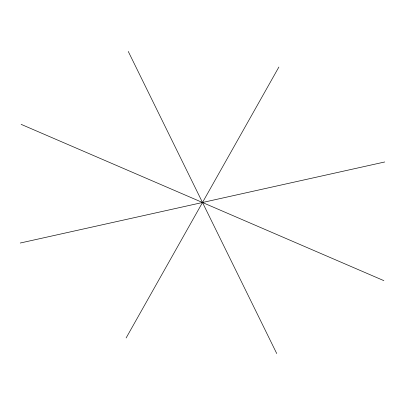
<?xml version="1.0" encoding="UTF-8"?>
<svg xmlns="http://www.w3.org/2000/svg" width="405" height="405" viewBox="0 0 405 405"><rect width="100%" height="100%" fill="white"/><g stroke="black" fill="none" stroke-linecap="round" stroke-linejoin="round"><path stroke-width="0.61" d="M126.122 337.957L278.878 67.043M20.25 243.025L384.75 161.975M21.141 124.355L383.859 280.645M128.269 51.465L276.731 353.535"/></g></svg>
